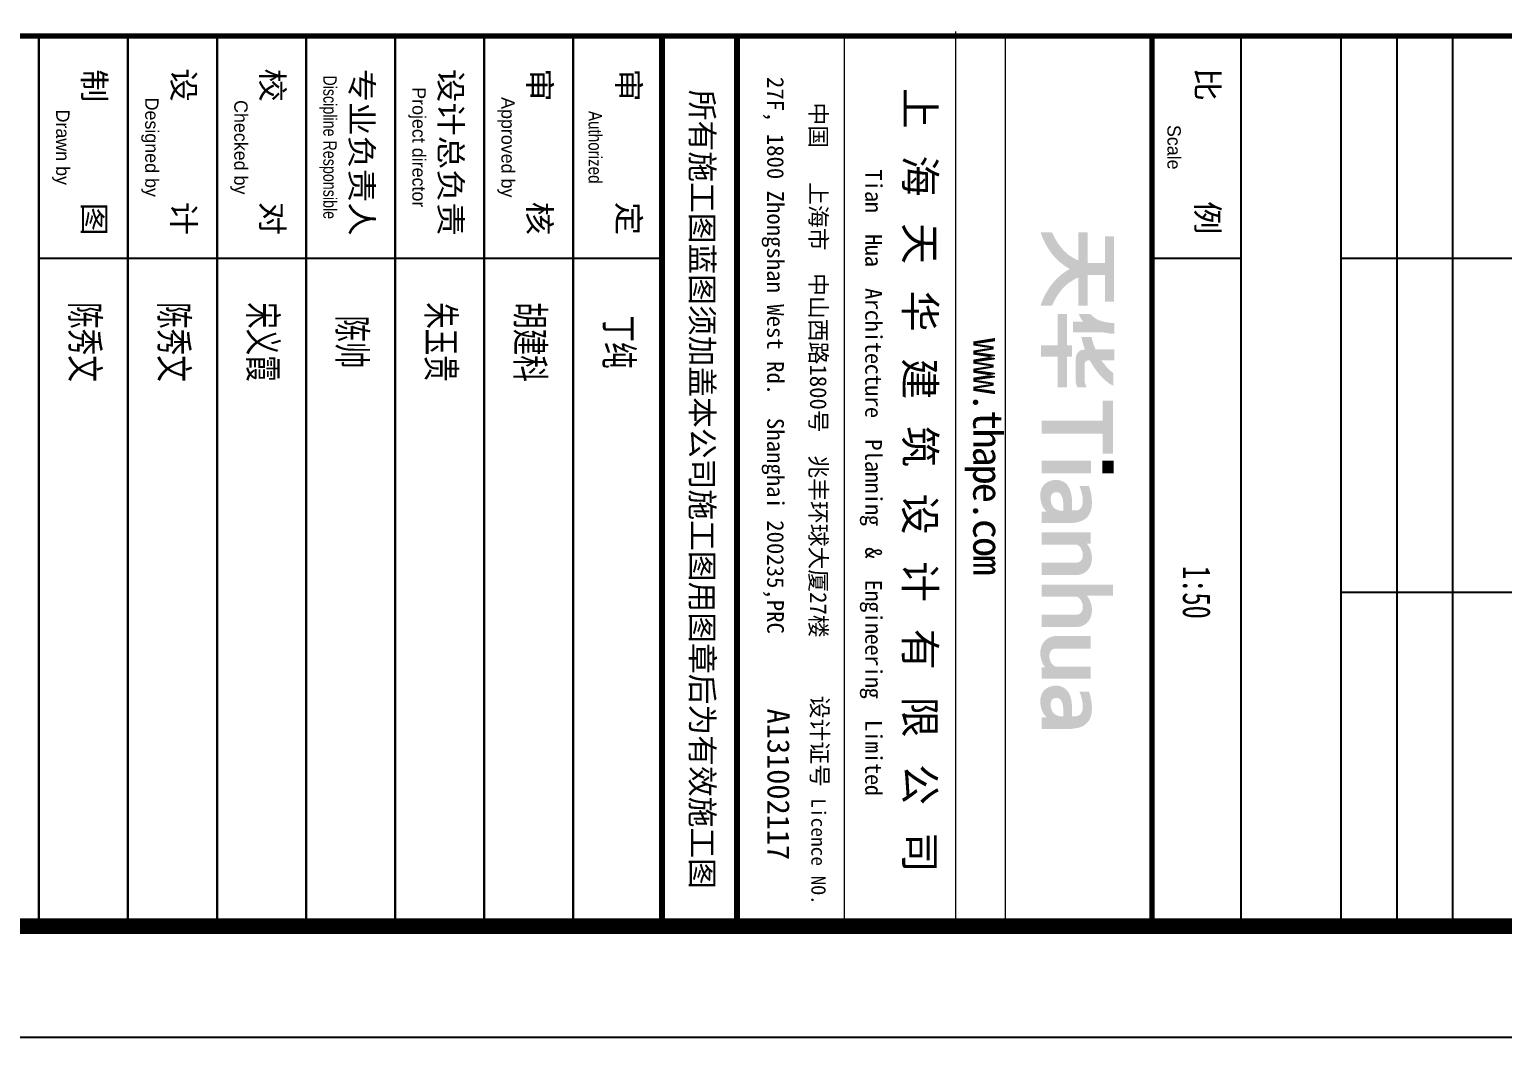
# Model space of a CAD drawing. Extents: x -678900 to 2378000, y 0 to 1840591.
# Drawn here: x -132079 to -125463, y 672044 to 676573 of the extents above; entities that cross this region are included whole.
import ezdxf
from ezdxf.enums import TextEntityAlignment as Align

# ---------------------------------------------------------------- set-up
doc = ezdxf.new("R2010")
doc.units = 0
doc.header["$LTSCALE"] = 1000
doc.header["$MEASUREMENT"] = 0
doc.header["$PDMODE"] = 1
doc.layers.get('0').update_dxf_attribs({"linetype": 'CONTINUOUS'})
doc.layers.add('C-SHET-LOGO', color=7, linetype='CONTINUOUS')
doc.layers.add('C-SHET-SHET', color=144, linetype='CONTINUOUS')
doc.layers.add('内框', color=8, linetype='CONTINUOUS', plot=False)
doc.styles.get("Standard").update_dxf_attribs({"font": '', "width": 0.7})
doc.styles.add('STYLEP4', font='GOTHIC.TTF')
doc.styles.add('TH-STYLE1', font='', dxfattribs={"width": 0.7})
doc.styles.add('TH-STYLE2', font='', dxfattribs={"width": 0.7})
doc.styles.add('TH-STYLEP5', font='')
doc.styles.add('TuKuang', font='', dxfattribs={"width": 1.1})
doc.styles.add('黑体', font='simhei.ttf')
doc.styles.get('Standard').set_extended_font_data('SimSun')
doc.styles.get('TH-STYLE1').set_extended_font_data('SimSun')
doc.styles.get('TH-STYLE2').set_extended_font_data('SimSun')
doc.styles.get('TH-STYLEP5').set_extended_font_data('SimSun')
doc.styles.get('TuKuang').set_extended_font_data('SimSun')

# ---------------------------------------------------------------- blocks, each defined once
blk = doc.blocks.new('THAPE_A2L_inner')
at = {"layer": '内框'}
blk.add_lwpolyline([(0, 0), (0, 420), (594, 420), (594, 0)], close=True, dxfattribs=at)
at = {"layer": '内框', "const_width": 1.4}
blk.add_lwpolyline([(25, 410), (25, 10), (584, 10), (584, 410)], close=True, dxfattribs=at)
at = {"layer": '内框', "const_width": 0.5}
blk.add_lwpolyline([(504, 410), (504, 10)], dxfattribs=at)
at = {"layer": '内框', "style": '黑体', "width": 0.8}
blk.add_attdef('内框名称', (22.08, 421.99), '', height=3, dxfattribs=at)
blk = doc.blocks.new('TH')
at = {"linetype": 'Continuous'}
h = blk.add_hatch(color=256, dxfattribs=at)
h.dxf.hatch_style = 1
h.paths.add_polyline_path([(4.072, 2.553), (4.124, 2.884), (4.124, 2.998), (3.951, 2.998), (3.866, 2.998), (3.685, 2.998), (3.685, 2.949), (3.685, 2.929), (3.685, 2.889), (3.653, 2.649), (3.639, 2.585), (3.605, 2.457), (3.575, 2.363), (3.553, 2.317), (3.501, 2.233), (3.453, 2.171), (3.327, 2.026), (3.327, 1.842), (3.327, 1.751), (3.327, 1.548), (3.525, 1.646), (3.635, 1.727), (3.635, 1.56), (3.635, 1.487), (3.635, 1.31), (4.072, 1.31), (4.072, 1.812), (4.072, 2.059)])
h = blk.add_hatch(color=256, dxfattribs=at)
h.dxf.hatch_style = 1
h.paths.add_polyline_path([(5.514, 2.186), (5.52, 2.19), (5.542, 2.209), (5.644, 2.281), (5.694, 2.319), (5.79, 2.397), (5.884, 2.491), (5.931, 2.537), (6.024, 2.631), (6.158, 2.8), (6.19, 2.858), (6.205, 2.888), (6.237, 2.958), (6.027, 2.958), (5.927, 2.958), (5.726, 2.958), (5.597, 2.8), (5.555, 2.758), (5.534, 2.737), (5.493, 2.695), (5.401, 2.623), (5.355, 2.586), (5.204, 2.463), (5.204, 2.69), (5.204, 2.79), (5.204, 2.998), (5.02, 2.998), (4.932, 2.998), (4.758, 2.998), (4.758, 2.692), (4.758, 2.539), (4.758, 2.233), (4.686, 2.203), (4.651, 2.188), (4.579, 2.159), (4.531, 2.143), (4.507, 2.135), (4.251, 2.065), (4.251, 1.906), (4.251, 1.826), (4.251, 1.654), (4.44, 1.7), (4.48, 1.71), (4.559, 1.732), (4.63, 1.756), (4.666, 1.768), (4.768, 1.801), (4.767, 1.744), (4.772, 1.722), (4.795, 1.652), (4.802, 1.625), (4.818, 1.597), (4.857, 1.553), (4.893, 1.511), (4.917, 1.493), (4.966, 1.469), (5.011, 1.455), (5.134, 1.419), (5.504, 1.419), (5.689, 1.419), (6.059, 1.419), (6.149, 1.436), (6.194, 1.451), (6.307, 1.502), (6.307, 1.657), (6.307, 1.727), (6.307, 1.866), (6.23, 1.843), (6.192, 1.829), (6.118, 1.796), (6.059, 1.786), (5.777, 1.786), (5.636, 1.786), (5.353, 1.786), (5.306, 1.799), (5.282, 1.811), (5.244, 1.841), (5.229, 1.871), (5.221, 1.886), (5.204, 1.916), (5.198, 1.949), (5.201, 1.969), (5.214, 2), (5.298, 2.051), (5.34, 2.077)])
h = blk.add_hatch(color=256, dxfattribs=at)
h.dxf.hatch_style = 1
h.paths.add_polyline_path([(2.821, 2.831), (2.821, 2.978), (1.756, 2.978), (1.224, 2.978), (0.159, 2.978), (0.159, 2.831), (0.159, 2.758), (0.159, 2.611), (0.592, 2.611), (0.808, 2.611), (1.242, 2.611), (1.242, 2.341), (1.242, 2.206), (1.242, 1.916), (0.743, 1.916), (0.499, 1.916), (0, 1.916), (0, 1.538), (0.687, 1.538), (1.112, 1.538), (1.147, 1.538), (1.092, 1.427), (1.074, 1.391), (1.038, 1.32), (1.014, 1.284), (1.003, 1.266), (0.978, 1.23), (0.932, 1.153), (0.903, 1.116), (0.743, 0.945), (0.685, 0.888), (0.607, 0.829), (0.569, 0.798), (0.465, 0.718), (0.406, 0.679), (0.347, 0.644), (0.318, 0.626), (0.258, 0.59), (0, 0.461), (0, 0), (0.135, 0.047), (0.19, 0.068), (0.298, 0.113), (0.385, 0.157), (0.429, 0.178), (0.516, 0.222), (0.582, 0.26), (0.615, 0.281), (0.677, 0.323), (0.817, 0.413), (0.871, 0.454), (0.993, 0.56), (1.075, 0.641), (1.115, 0.682), (1.197, 0.763), (1.264, 0.853), (1.334, 0.939), (1.424, 1.075), (1.442, 1.107), (1.493, 1.193), (1.552, 1.077), (1.577, 1.037), (1.634, 0.962), (1.687, 0.878), (1.703, 0.859), (1.872, 0.674), (1.907, 0.639), (1.977, 0.57), (2.073, 0.493), (2.12, 0.454), (2.215, 0.376), (2.304, 0.321), (2.376, 0.278), (2.412, 0.256), (2.483, 0.212), (2.555, 0.176), (2.59, 0.159), (2.662, 0.123), (2.777, 0.072), (2.836, 0.049), (2.98, 0), (2.98, 0.195), (2.98, 0.284), (2.98, 0.461), (2.795, 0.558), (2.747, 0.582), (2.652, 0.629), (2.616, 0.653), (2.598, 0.665), (2.483, 0.743), (2.413, 0.793), (2.37, 0.827), (2.284, 0.898), (2.239, 0.943), (2.216, 0.966), (2.17, 1.012), (2.085, 1.109), (2.046, 1.161), (1.977, 1.27), (1.913, 1.364), (1.886, 1.416), (1.842, 1.538), (2.98, 1.538), (2.98, 1.916), (2.481, 1.916), (2.237, 1.916), (1.738, 1.916), (1.738, 2.611), (2.177, 2.611), (2.392, 2.611), (2.821, 2.611), (2.821, 2.758)])
h = blk.add_hatch(color=256, dxfattribs=at)
h.dxf.hatch_style = 1
h.paths.add_polyline_path([(8.184, 2.521), (8.677, 2.521), (8.999, 2.521), (8.999, 2.949), (6.843, 2.949), (6.843, 2.521), (7.658, 2.521), (7.658, 1.53), (7.658, 1.04), (7.658, 0.038), (8.184, 0.038), (8.184, 1.034), (8.184, 1.526)])
h = blk.add_hatch(color=256, dxfattribs=at)
h.dxf.hatch_style = 1
h.paths.add_polyline_path([(9.803, 2.968), (9.287, 2.968), (9.287, 2.502), (9.803, 2.502)])
h = blk.add_hatch(color=256, dxfattribs=at)
h.dxf.hatch_style = 1
h.paths.add_polyline_path([(15.182, 1.713), (15.187, 1.714), (15.276, 1.714), (15.298, 1.712), (15.343, 1.703), (15.383, 1.693), (15.401, 1.684), (15.423, 1.673), (15.431, 1.666), (15.435, 1.662), (15.453, 1.653), (15.461, 1.646), (15.466, 1.641), (15.471, 1.636), (15.476, 1.631), (15.481, 1.626), (15.486, 1.621), (15.491, 1.616), (15.498, 1.608), (15.507, 1.59), (15.511, 1.586), (15.518, 1.578), (15.528, 1.558), (15.538, 1.528), (15.548, 1.489), (15.548, 0.038), (16.048, 0.038), (16.048, 1.529), (16.048, 1.529), (16.038, 1.588), (16.038, 1.59), (16.028, 1.627), (16.028, 1.63), (16.019, 1.657), (16.009, 1.687), (16.007, 1.69), (15.999, 1.706), (15.989, 1.726), (15.979, 1.746), (15.969, 1.766), (15.959, 1.786), (15.949, 1.806), (15.946, 1.811), (15.941, 1.816), (15.936, 1.821), (15.928, 1.828), (15.919, 1.846), (15.916, 1.851), (15.911, 1.856), (15.906, 1.861), (15.901, 1.866), (15.896, 1.871), (15.891, 1.876), (15.886, 1.881), (15.881, 1.886), (15.876, 1.891), (15.871, 1.896), (15.866, 1.901), (15.861, 1.906), (15.856, 1.911), (15.851, 1.916), (15.846, 1.921), (15.836, 1.931), (15.818, 1.944), (15.806, 1.951), (15.796, 1.961), (15.775, 1.972), (15.753, 1.983), (15.746, 1.991), (15.741, 1.994), (15.725, 2.002), (15.705, 2.012), (15.685, 2.022), (15.682, 2.024), (15.655, 2.033), (15.625, 2.043), (15.595, 2.053), (15.592, 2.054), (15.554, 2.063), (15.552, 2.064), (15.504, 2.073), (15.503, 2.073), (15.403, 2.085), (15.307, 2.085), (15.295, 2.084), (15.214, 2.073), (15.212, 2.073), (15.154, 2.064), (15.152, 2.063), (15.114, 2.054), (15.112, 2.053), (15.085, 2.044), (15.055, 2.034), (15.025, 2.024), (15.021, 2.022), (15.003, 2.013), (14.975, 2.004), (14.971, 2.002), (14.955, 1.994), (14.935, 1.984), (14.915, 1.974), (14.911, 1.971), (14.903, 1.963), (14.881, 1.952), (14.869, 1.946), (14.859, 1.939), (14.851, 1.931), (14.845, 1.925), (14.828, 1.913), (14.817, 1.907), (14.803, 1.899), (14.783, 1.888), (14.783, 2.948), (14.323, 2.948), (14.323, 0.038), (14.818, 0.038), (14.818, 1.45), (14.828, 1.488), (14.837, 1.506), (14.847, 1.526), (14.858, 1.548), (14.866, 1.556), (14.871, 1.561), (14.876, 1.566), (14.881, 1.571), (14.886, 1.576), (14.891, 1.581), (14.896, 1.586), (14.901, 1.591), (14.906, 1.596), (14.911, 1.601), (14.916, 1.606), (14.921, 1.611), (14.925, 1.614), (14.939, 1.626), (14.944, 1.63), (14.954, 1.636), (14.971, 1.642), (14.975, 1.644), (14.991, 1.652), (15.011, 1.662), (15.033, 1.673), (15.062, 1.683), (15.092, 1.693), (15.123, 1.703)])
h = blk.add_hatch(color=256, dxfattribs=at)
h.dxf.hatch_style = 1
h.paths.add_polyline_path([(9.803, 2.045), (9.287, 2.045), (9.287, 1.246), (9.287, 0.038), (9.803, 0.038)])
h = blk.add_hatch(color=256, dxfattribs=at)
h.dxf.hatch_style = 1
h.paths.add_polyline_path([(11.506, 1.951), (11.496, 1.961), (11.491, 1.964), (11.475, 1.972), (11.471, 1.974), (11.455, 1.982), (11.451, 1.984), (11.435, 1.992), (11.431, 1.994), (11.415, 2.002), (11.411, 2.004), (11.395, 2.012), (11.391, 2.014), (11.375, 2.022), (11.372, 2.024), (11.345, 2.033), (11.342, 2.034), (11.315, 2.043), (11.312, 2.044), (11.274, 2.053), (11.272, 2.054), (11.234, 2.063), (11.232, 2.064), (11.174, 2.073), (11.173, 2.073), (11.064, 2.083), (11.051, 2.085), (10.929, 2.085), (10.923, 2.083), (10.783, 2.073), (10.782, 2.073), (10.704, 2.063), (10.702, 2.063), (10.644, 2.054), (10.642, 2.053), (10.594, 2.044), (10.592, 2.043), (10.553, 2.033), (10.504, 2.024), (10.502, 2.023), (10.473, 2.013), (10.434, 2.004), (10.432, 2.003), (10.405, 1.994), (10.402, 1.993), (10.375, 1.984), (10.372, 1.983), (10.345, 1.974), (10.342, 1.973), (10.313, 1.968), (10.313, 1.578), (10.322, 1.581), (10.328, 1.584), (10.352, 1.593), (10.355, 1.594), (10.373, 1.603), (10.402, 1.613), (10.405, 1.614), (10.432, 1.623), (10.435, 1.624), (10.462, 1.633), (10.465, 1.634), (10.493, 1.643), (10.532, 1.653), (10.535, 1.654), (10.563, 1.663), (10.602, 1.673), (10.604, 1.674), (10.643, 1.683), (10.693, 1.693), (10.753, 1.703), (10.843, 1.713), (10.848, 1.714), (10.988, 1.714), (10.994, 1.713), (11.053, 1.703), (11.093, 1.693), (11.122, 1.684), (11.125, 1.683), (11.153, 1.673), (11.173, 1.663), (11.181, 1.656), (11.185, 1.652), (11.203, 1.643), (11.211, 1.636), (11.216, 1.631), (11.221, 1.626), (11.226, 1.621), (11.231, 1.616), (11.236, 1.611), (11.241, 1.606), (11.246, 1.601), (11.251, 1.596), (11.258, 1.588), (11.267, 1.57), (11.271, 1.566), (11.278, 1.558), (11.288, 1.538), (11.298, 1.51), (11.299, 1.507), (11.308, 1.48), (11.309, 1.458), (11.311, 1.396), (11.313, 1.278), (11.191, 1.277), (11.052, 1.275), (10.863, 1.273), (10.863, 1.273), (10.764, 1.263), (10.762, 1.263), (10.694, 1.253), (10.692, 1.253), (10.644, 1.244), (10.642, 1.243), (10.604, 1.234), (10.602, 1.233), (10.564, 1.224), (10.562, 1.223), (10.535, 1.214), (10.532, 1.213), (10.505, 1.204), (10.502, 1.203), (10.475, 1.194), (10.471, 1.192), (10.453, 1.183), (10.425, 1.174), (10.421, 1.172), (10.405, 1.164), (10.401, 1.162), (10.385, 1.154), (10.381, 1.152), (10.365, 1.144), (10.361, 1.141), (10.353, 1.133), (10.335, 1.124), (10.331, 1.122), (10.315, 1.114), (10.311, 1.111), (10.306, 1.106), (10.301, 1.101), (10.293, 1.093), (10.275, 1.084), (10.271, 1.081), (10.266, 1.076), (10.261, 1.071), (10.256, 1.066), (10.251, 1.061), (10.246, 1.056), (10.241, 1.051), (10.236, 1.046), (10.231, 1.041), (10.226, 1.036), (10.221, 1.031), (10.216, 1.026), (10.211, 1.021), (10.201, 1.011), (10.197, 1.006), (10.188, 0.988), (10.181, 0.981), (10.171, 0.971), (10.167, 0.966), (10.159, 0.95), (10.157, 0.946), (10.148, 0.928), (10.141, 0.921), (10.138, 0.917), (10.128, 0.888), (10.119, 0.87), (10.117, 0.866), (10.109, 0.85), (10.108, 0.847), (10.098, 0.81), (10.098, 0.807), (10.088, 0.77), (10.073, 0.698), (10.073, 0.548), (10.088, 0.479), (10.088, 0.477), (10.098, 0.429), (10.098, 0.427), (10.108, 0.39), (10.109, 0.387), (10.118, 0.36), (10.119, 0.356), (10.127, 0.34), (10.129, 0.336), (10.137, 0.32), (10.139, 0.316), (10.147, 0.3), (10.149, 0.296), (10.157, 0.28), (10.159, 0.276), (10.167, 0.26), (10.169, 0.256), (10.177, 0.24), (10.181, 0.236), (10.186, 0.231), (10.191, 0.226), (10.198, 0.218), (10.207, 0.2), (10.211, 0.196), (10.216, 0.191), (10.221, 0.186), (10.226, 0.181), (10.231, 0.176), (10.236, 0.171), (10.241, 0.166), (10.246, 0.161), (10.251, 0.156), (10.256, 0.151), (10.261, 0.146), (10.266, 0.141), (10.271, 0.136), (10.276, 0.131), (10.281, 0.126), (10.291, 0.116), (10.295, 0.112), (10.313, 0.103), (10.321, 0.096), (10.325, 0.092), (10.343, 0.083), (10.351, 0.076), (10.355, 0.072), (10.371, 0.064), (10.375, 0.062), (10.391, 0.054), (10.395, 0.052), (10.411, 0.044), (10.415, 0.043), (10.443, 0.033), (10.461, 0.024), (10.464, 0.023), (10.502, 0.014), (10.504, 0.013), (10.541, 0.004), (10.612, -0.012), (10.803, -0.012), (10.886, 0.004), (10.932, 0.013), (10.982, 0.023), (10.985, 0.024), (11.013, 0.033), (11.052, 0.043), (11.055, 0.044), (11.073, 0.053), (11.102, 0.063), (11.105, 0.064), (11.121, 0.072), (11.125, 0.074), (11.141, 0.082), (11.145, 0.084), (11.161, 0.092), (11.165, 0.094), (11.181, 0.102), (11.185, 0.104), (11.201, 0.112), (11.206, 0.116), (11.213, 0.123), (11.231, 0.132), (11.236, 0.136), (11.241, 0.141), (11.246, 0.146), (11.251, 0.151), (11.256, 0.156), (11.263, 0.163), (11.281, 0.172), (11.286, 0.176), (11.291, 0.181), (11.296, 0.186), (11.301, 0.191), (11.306, 0.196), (11.363, 0.238), (11.363, 0.038), (11.823, 0.038), (11.823, 1.288), (11.819, 1.307), (11.808, 1.388), (11.808, 1.389), (11.798, 1.458), (11.798, 1.46), (11.788, 1.498), (11.778, 1.547), (11.778, 1.55), (11.769, 1.577), (11.768, 1.58), (11.759, 1.607), (11.758, 1.61), (11.749, 1.637), (11.747, 1.64), (11.739, 1.656), (11.737, 1.66), (11.728, 1.678), (11.719, 1.707), (11.716, 1.711), (11.708, 1.718), (11.699, 1.736), (11.697, 1.74), (11.689, 1.756), (11.687, 1.76), (11.679, 1.776), (11.676, 1.781), (11.668, 1.788), (11.659, 1.806), (11.656, 1.811), (11.651, 1.816), (11.646, 1.821), (11.641, 1.826), (11.636, 1.831), (11.628, 1.838), (11.619, 1.856), (11.616, 1.861), (11.611, 1.866), (11.606, 1.871), (11.601, 1.876), (11.596, 1.881), (11.591, 1.886), (11.586, 1.891), (11.576, 1.901), (11.571, 1.904), (11.553, 1.913), (11.546, 1.921), (11.536, 1.931), (11.531, 1.934), (11.513, 1.943)])
h.paths.add_polyline_path([(11.039, 0.925), (11.313, 0.928), (11.313, 0.756), (11.305, 0.736), (11.299, 0.721), (11.289, 0.69), (11.278, 0.658), (11.269, 0.64), (11.259, 0.62), (11.249, 0.6), (11.246, 0.596), (11.244, 0.59), (11.238, 0.584), (11.235, 0.578), (11.229, 0.571), (11.219, 0.56), (11.216, 0.556), (11.211, 0.551), (11.206, 0.546), (11.201, 0.541), (11.196, 0.536), (11.191, 0.531), (11.186, 0.526), (11.181, 0.521), (11.173, 0.513), (11.155, 0.504), (11.151, 0.501), (11.143, 0.493), (11.125, 0.484), (11.121, 0.481), (11.113, 0.473), (11.093, 0.463), (11.065, 0.454), (11.061, 0.452), (11.043, 0.443), (11.013, 0.433), (10.973, 0.423), (10.924, 0.414), (10.909, 0.412), (10.844, 0.41), (10.815, 0.408), (10.762, 0.414), (10.723, 0.423), (10.693, 0.433), (10.673, 0.443), (10.666, 0.451), (10.661, 0.454), (10.643, 0.463), (10.636, 0.471), (10.631, 0.476), (10.626, 0.481), (10.618, 0.488), (10.609, 0.506), (10.606, 0.511), (10.598, 0.518), (10.588, 0.55), (10.578, 0.574), (10.576, 0.578), (10.575, 0.622), (10.574, 0.665), (10.574, 0.685), (10.574, 0.707), (10.579, 0.718), (10.588, 0.737), (10.589, 0.74), (10.597, 0.756), (10.608, 0.778), (10.616, 0.786), (10.621, 0.791), (10.626, 0.796), (10.631, 0.801), (10.636, 0.806), (10.641, 0.811), (10.646, 0.816), (10.653, 0.823), (10.671, 0.832), (10.691, 0.842), (10.711, 0.852), (10.731, 0.862), (10.753, 0.873), (10.792, 0.883), (10.795, 0.884), (10.823, 0.893), (10.873, 0.903), (10.933, 0.913), (11.023, 0.923)], flags=16)
h = blk.add_hatch(color=256, dxfattribs=at)
h.dxf.hatch_style = 1
h.paths.add_polyline_path([(12.709, 1.48), (12.717, 1.496), (12.719, 1.5), (12.727, 1.516), (12.729, 1.52), (12.737, 1.536), (12.741, 1.541), (12.746, 1.546), (12.749, 1.55), (12.757, 1.566), (12.761, 1.571), (12.766, 1.576), (12.771, 1.581), (12.776, 1.586), (12.783, 1.593), (12.803, 1.609), (12.814, 1.619), (12.827, 1.631), (12.845, 1.639), (12.853, 1.643), (12.871, 1.652), (12.875, 1.654), (12.891, 1.662), (12.895, 1.664), (12.913, 1.673), (12.942, 1.683), (12.945, 1.684), (12.973, 1.693), (13.013, 1.703), (13.072, 1.713), (13.111, 1.714), (13.153, 1.713), (13.184, 1.713), (13.233, 1.703), (13.263, 1.693), (13.281, 1.684), (13.285, 1.682), (13.301, 1.674), (13.305, 1.672), (13.321, 1.664), (13.326, 1.661), (13.331, 1.656), (13.336, 1.651), (13.341, 1.646), (13.346, 1.641), (13.351, 1.636), (13.356, 1.631), (13.361, 1.626), (13.366, 1.621), (13.371, 1.616), (13.376, 1.611), (13.381, 1.606), (13.388, 1.598), (13.397, 1.58), (13.399, 1.576), (13.407, 1.56), (13.409, 1.556), (13.418, 1.538), (13.428, 1.508), (13.438, 1.439), (13.438, 0.038), (13.938, 0.038), (13.938, 1.449), (13.928, 1.548), (13.928, 1.549), (13.918, 1.597), (13.918, 1.6), (13.908, 1.637), (13.908, 1.64), (13.899, 1.667), (13.898, 1.67), (13.889, 1.697), (13.887, 1.7), (13.879, 1.716), (13.877, 1.72), (13.869, 1.736), (13.867, 1.74), (13.859, 1.756), (13.857, 1.76), (13.849, 1.776), (13.847, 1.78), (13.839, 1.796), (13.836, 1.801), (13.831, 1.806), (13.826, 1.811), (13.818, 1.818), (13.809, 1.836), (13.806, 1.841), (13.801, 1.846), (13.796, 1.851), (13.791, 1.856), (13.786, 1.861), (13.778, 1.868), (13.769, 1.886), (13.766, 1.891), (13.761, 1.896), (13.756, 1.901), (13.751, 1.904), (13.735, 1.912), (13.731, 1.916), (13.726, 1.921), (13.721, 1.926), (13.716, 1.931), (13.711, 1.936), (13.706, 1.941), (13.701, 1.944), (13.685, 1.952), (13.681, 1.956), (13.676, 1.961), (13.671, 1.964), (13.655, 1.972), (13.651, 1.976), (13.646, 1.981), (13.641, 1.984), (13.625, 1.992), (13.621, 1.994), (13.605, 2.002), (13.601, 2.004), (13.585, 2.012), (13.581, 2.014), (13.565, 2.022), (13.562, 2.024), (13.533, 2.033), (13.515, 2.042), (13.512, 2.044), (13.473, 2.053), (13.445, 2.063), (13.442, 2.064), (13.384, 2.073), (13.383, 2.073), (13.294, 2.084), (13.287, 2.085), (13.192, 2.083), (13.094, 2.073), (13.092, 2.073), (13.044, 2.064), (13.042, 2.063), (13.004, 2.054), (13.002, 2.053), (12.964, 2.044), (12.962, 2.043), (12.935, 2.034), (12.932, 2.033), (12.905, 2.024), (12.901, 2.022), (12.885, 2.014), (12.881, 2.012), (12.865, 2.004), (12.861, 2.002), (12.845, 1.994), (12.841, 1.992), (12.825, 1.984), (12.821, 1.982), (12.805, 1.974), (12.801, 1.972), (12.79, 1.965), (12.774, 1.955), (12.757, 1.945), (12.738, 1.93), (12.727, 1.92), (12.716, 1.913), (12.701, 1.902), (12.685, 1.894), (12.663, 1.888), (12.663, 2.038), (12.203, 2.038), (12.203, 0.038), (12.709, 0.038)])
h = blk.add_hatch(color=256, dxfattribs=at)
h.dxf.hatch_style = 1
h.paths.add_polyline_path([(16.928, 2.038), (16.423, 2.038), (16.423, 0.559), (16.423, 0.558), (16.425, 0.552), (16.438, 0.489), (16.438, 0.487), (16.448, 0.45), (16.449, 0.447), (16.458, 0.42), (16.459, 0.417), (16.468, 0.39), (16.469, 0.386), (16.478, 0.368), (16.488, 0.34), (16.489, 0.336), (16.497, 0.32), (16.501, 0.316), (16.508, 0.308), (16.517, 0.29), (16.519, 0.286), (16.527, 0.27), (16.531, 0.266), (16.538, 0.258), (16.547, 0.24), (16.551, 0.236), (16.556, 0.231), (16.561, 0.226), (16.566, 0.221), (16.571, 0.216), (16.576, 0.211), (16.581, 0.206), (16.586, 0.201), (16.591, 0.196), (16.596, 0.191), (16.601, 0.186), (16.606, 0.181), (16.611, 0.176), (16.616, 0.171), (16.621, 0.166), (16.626, 0.161), (16.631, 0.156), (16.636, 0.151), (16.641, 0.146), (16.651, 0.136), (16.655, 0.132), (16.673, 0.123), (16.681, 0.116), (16.685, 0.112), (16.703, 0.103), (16.711, 0.096), (16.715, 0.092), (16.731, 0.084), (16.735, 0.082), (16.751, 0.074), (16.755, 0.072), (16.771, 0.064), (16.775, 0.062), (16.791, 0.054), (16.795, 0.052), (16.811, 0.044), (16.815, 0.043), (16.842, 0.034), (16.845, 0.033), (16.872, 0.024), (16.874, 0.023), (16.912, 0.014), (16.914, 0.013), (16.949, 0.004), (17.017, -0.011), (17.027, -0.014), (17.05, -0.017), (17.113, -0.016), (17.175, -0.009), (17.215, -0.007), (17.282, 0.003), (17.284, 0.004), (17.332, 0.013), (17.334, 0.014), (17.372, 0.023), (17.375, 0.024), (17.402, 0.033), (17.405, 0.034), (17.432, 0.043), (17.435, 0.044), (17.462, 0.053), (17.465, 0.054), (17.483, 0.063), (17.512, 0.073), (17.515, 0.074), (17.531, 0.082), (17.535, 0.084), (17.551, 0.092), (17.556, 0.096), (17.581, 0.112), (17.585, 0.114), (17.601, 0.122), (17.631, 0.142), (17.636, 0.145), (17.646, 0.15), (17.652, 0.153), (17.665, 0.165), (17.686, 0.179), (17.686, 0.038), (18.153, 0.038), (18.153, 2.038), (17.658, 2.038), (17.658, 0.618), (17.648, 0.578), (17.639, 0.56), (17.637, 0.556), (17.628, 0.538), (17.621, 0.531), (17.616, 0.526), (17.611, 0.521), (17.606, 0.516), (17.601, 0.511), (17.596, 0.506), (17.591, 0.501), (17.586, 0.496), (17.581, 0.491), (17.576, 0.486), (17.571, 0.481), (17.566, 0.476), (17.561, 0.471), (17.556, 0.466), (17.551, 0.461), (17.543, 0.453), (17.525, 0.444), (17.521, 0.441), (17.513, 0.433), (17.495, 0.424), (17.491, 0.422), (17.475, 0.414), (17.471, 0.412), (17.453, 0.403), (17.425, 0.394), (17.422, 0.393), (17.395, 0.384), (17.392, 0.383), (17.363, 0.374), (17.309, 0.361), (17.177, 0.358), (17.159, 0.361), (17.124, 0.373), (17.122, 0.374), (17.093, 0.383), (17.075, 0.392), (17.071, 0.394), (17.055, 0.402), (17.051, 0.404), (17.033, 0.413), (17.026, 0.421), (17.021, 0.426), (17.016, 0.431), (17.011, 0.436), (17.006, 0.441), (17.001, 0.446), (16.996, 0.451), (16.991, 0.456), (16.986, 0.461), (16.978, 0.468), (16.969, 0.486), (16.966, 0.491), (16.958, 0.498), (16.948, 0.518), (16.938, 0.548), (16.928, 0.588)])
h = blk.add_hatch(color=256, dxfattribs=at)
h.dxf.hatch_style = 1
h.paths.add_polyline_path([(20.193, 1.248), (20.191, 1.263), (20.178, 1.37), (20.168, 1.438), (20.168, 1.439), (20.158, 1.487), (20.148, 1.537), (20.148, 1.54), (20.139, 1.567), (20.138, 1.57), (20.129, 1.597), (20.128, 1.6), (20.119, 1.627), (20.118, 1.63), (20.109, 1.657), (20.107, 1.66), (20.099, 1.676), (20.097, 1.68), (20.089, 1.696), (20.087, 1.7), (20.079, 1.716), (20.077, 1.72), (20.069, 1.736), (20.067, 1.74), (20.059, 1.756), (20.056, 1.761), (20.048, 1.768), (20.039, 1.786), (20.036, 1.791), (20.028, 1.798), (20.019, 1.816), (20.016, 1.821), (20.011, 1.826), (20.006, 1.831), (20.001, 1.836), (19.996, 1.841), (19.991, 1.846), (19.986, 1.851), (19.981, 1.856), (19.976, 1.861), (19.971, 1.866), (19.966, 1.871), (19.961, 1.876), (19.956, 1.881), (19.951, 1.886), (19.946, 1.891), (19.941, 1.896), (19.936, 1.901), (19.931, 1.906), (19.926, 1.911), (19.921, 1.916), (19.916, 1.921), (19.911, 1.926), (19.906, 1.931), (19.901, 1.934), (19.885, 1.942), (19.881, 1.946), (19.876, 1.951), (19.871, 1.954), (19.855, 1.962), (19.851, 1.966), (19.846, 1.971), (19.841, 1.974), (19.825, 1.982), (19.821, 1.984), (19.805, 1.992), (19.801, 1.994), (19.785, 2.002), (19.781, 2.004), (19.765, 2.012), (19.762, 2.014), (19.733, 2.023), (19.715, 2.032), (19.712, 2.034), (19.685, 2.043), (19.682, 2.044), (19.644, 2.053), (19.642, 2.054), (19.604, 2.063), (19.602, 2.064), (19.544, 2.073), (19.543, 2.073), (19.426, 2.085), (19.411, 2.085), (19.306, 2.085), (19.293, 2.083), (19.153, 2.073), (19.152, 2.073), (19.074, 2.063), (19.072, 2.063), (19.014, 2.054), (19.012, 2.053), (18.964, 2.044), (18.914, 2.034), (18.912, 2.033), (18.874, 2.024), (18.872, 2.023), (18.843, 2.013), (18.804, 2.004), (18.802, 2.003), (18.775, 1.994), (18.772, 1.993), (18.745, 1.984), (18.742, 1.983), (18.715, 1.974), (18.712, 1.973), (18.683, 1.968), (18.683, 1.588), (18.683, 1.578), (18.722, 1.593), (18.725, 1.594), (18.743, 1.603), (18.772, 1.613), (18.775, 1.614), (18.802, 1.623), (18.805, 1.624), (18.832, 1.633), (18.835, 1.634), (18.863, 1.643), (18.902, 1.653), (18.905, 1.654), (18.933, 1.663), (18.972, 1.673), (18.974, 1.674), (19.013, 1.683), (19.063, 1.693), (19.123, 1.703), (19.213, 1.713), (19.226, 1.716), (19.341, 1.715), (19.354, 1.713), (19.423, 1.703), (19.463, 1.693), (19.493, 1.683), (19.511, 1.674), (19.515, 1.672), (19.531, 1.664), (19.535, 1.662), (19.551, 1.654), (19.556, 1.651), (19.561, 1.646), (19.565, 1.642), (19.581, 1.634), (19.586, 1.631), (19.591, 1.626), (19.596, 1.621), (19.601, 1.616), (19.606, 1.611), (19.611, 1.606), (19.618, 1.598), (19.627, 1.58), (19.631, 1.576), (19.638, 1.568), (19.647, 1.55), (19.649, 1.546), (19.658, 1.528), (19.668, 1.498), (19.678, 1.46), (19.68, 1.451), (19.681, 1.408), (19.682, 1.365), (19.682, 1.321), (19.683, 1.278), (19.509, 1.276), (19.371, 1.275), (19.233, 1.273), (19.233, 1.273), (19.134, 1.263), (19.132, 1.263), (19.064, 1.253), (19.062, 1.253), (19.014, 1.244), (19.012, 1.243), (18.974, 1.234), (18.972, 1.233), (18.934, 1.224), (18.932, 1.223), (18.894, 1.214), (18.892, 1.213), (18.865, 1.204), (18.861, 1.202), (18.843, 1.193), (18.815, 1.184), (18.811, 1.182), (18.795, 1.174), (18.791, 1.172), (18.775, 1.164), (18.771, 1.162), (18.755, 1.154), (18.751, 1.152), (18.735, 1.144), (18.731, 1.142), (18.715, 1.134), (18.711, 1.131), (18.703, 1.123), (18.685, 1.114), (18.681, 1.111), (18.673, 1.103), (18.655, 1.094), (18.651, 1.091), (18.646, 1.086), (18.641, 1.081), (18.636, 1.076), (18.631, 1.071), (18.626, 1.066), (18.621, 1.061), (18.616, 1.056), (18.611, 1.051), (18.606, 1.046), (18.601, 1.041), (18.596, 1.036), (18.591, 1.031), (18.586, 1.026), (18.581, 1.021), (18.576, 1.016), (18.571, 1.011), (18.566, 1.006), (18.561, 1.001), (18.556, 0.996), (18.551, 0.991), (18.547, 0.986), (18.539, 0.97), (18.536, 0.966), (18.531, 0.961), (18.527, 0.956), (18.519, 0.94), (18.517, 0.936), (18.509, 0.92), (18.507, 0.916), (18.499, 0.9), (18.497, 0.896), (18.489, 0.88), (18.488, 0.877), (18.479, 0.85), (18.478, 0.847), (18.469, 0.82), (18.468, 0.817), (18.459, 0.79), (18.458, 0.788), (18.445, 0.735), (18.443, 0.728), (18.44, 0.703), (18.439, 0.686), (18.435, 0.616), (18.438, 0.555), (18.445, 0.506), (18.448, 0.497), (18.458, 0.459), (18.458, 0.457), (18.468, 0.42), (18.468, 0.417), (18.478, 0.38), (18.479, 0.376), (18.488, 0.358), (18.498, 0.33), (18.499, 0.326), (18.507, 0.31), (18.509, 0.306), (18.517, 0.29), (18.519, 0.286), (18.527, 0.27), (18.531, 0.266), (18.538, 0.258), (18.547, 0.24), (18.551, 0.236), (18.558, 0.228), (18.567, 0.21), (18.571, 0.206), (18.576, 0.201), (18.581, 0.196), (18.586, 0.191), (18.591, 0.186), (18.598, 0.178), (18.607, 0.16), (18.611, 0.156), (18.616, 0.151), (18.621, 0.146), (18.625, 0.142), (18.641, 0.134), (18.646, 0.131), (18.651, 0.126), (18.656, 0.121), (18.661, 0.116), (18.666, 0.111), (18.671, 0.106), (18.675, 0.102), (18.691, 0.094), (18.696, 0.091), (18.701, 0.086), (18.705, 0.082), (18.721, 0.074), (18.725, 0.072), (18.741, 0.064), (18.745, 0.062), (18.761, 0.054), (18.765, 0.052), (18.781, 0.044), (18.785, 0.042), (18.801, 0.034), (18.805, 0.033), (18.832, 0.024), (18.834, 0.023), (18.872, 0.014), (18.874, 0.013), (18.912, 0.004), (18.914, 0.003), (18.973, -0.008), (18.983, -0.012), (19.159, -0.012), (19.164, -0.011), (19.173, -0.01), (19.253, 0.003), (19.254, 0.004), (19.302, 0.013), (19.352, 0.023), (19.355, 0.024), (19.382, 0.033), (19.385, 0.034), (19.412, 0.043), (19.415, 0.044), (19.442, 0.053), (19.445, 0.054), (19.472, 0.063), (19.475, 0.064), (19.491, 0.072), (19.495, 0.074), (19.511, 0.082), (19.515, 0.084), (19.531, 0.092), (19.535, 0.094), (19.551, 0.102), (19.556, 0.106), (19.563, 0.113), (19.581, 0.122), (19.586, 0.126), (19.593, 0.133), (19.611, 0.142), (19.616, 0.146), (19.621, 0.151), (19.626, 0.156), (19.631, 0.161), (19.636, 0.166), (19.641, 0.171), (19.646, 0.176), (19.651, 0.181), (19.656, 0.186), (19.661, 0.191), (19.666, 0.196), (19.671, 0.201), (19.676, 0.206), (19.681, 0.211), (19.686, 0.216), (19.691, 0.221), (19.696, 0.226), (19.699, 0.23), (19.722, 0.248), (19.722, 0.038), (20.193, 0.038)])
h.paths.add_polyline_path([(18.933, 0.678), (18.936, 0.692), (18.948, 0.717), (18.949, 0.72), (18.958, 0.748), (18.967, 0.766), (18.971, 0.771), (18.976, 0.776), (18.981, 0.781), (18.986, 0.786), (18.991, 0.791), (18.996, 0.796), (19.001, 0.801), (19.006, 0.806), (19.011, 0.811), (19.016, 0.816), (19.021, 0.821), (19.025, 0.824), (19.041, 0.832), (19.046, 0.836), (19.051, 0.841), (19.055, 0.844), (19.073, 0.853), (19.102, 0.863), (19.105, 0.864), (19.123, 0.873), (19.153, 0.883), (19.193, 0.893), (19.243, 0.903), (19.303, 0.913), (19.393, 0.923), (19.403, 0.925), (19.506, 0.926), (19.595, 0.927), (19.634, 0.928), (19.683, 0.928), (19.683, 0.785), (19.679, 0.768), (19.668, 0.729), (19.668, 0.727), (19.659, 0.7), (19.648, 0.668), (19.639, 0.65), (19.637, 0.646), (19.629, 0.63), (19.627, 0.626), (19.619, 0.61), (19.617, 0.606), (19.609, 0.59), (19.606, 0.586), (19.601, 0.581), (19.596, 0.576), (19.591, 0.571), (19.587, 0.566), (19.579, 0.55), (19.576, 0.546), (19.571, 0.541), (19.566, 0.536), (19.561, 0.531), (19.556, 0.526), (19.551, 0.521), (19.546, 0.516), (19.541, 0.512), (19.525, 0.504), (19.521, 0.501), (19.516, 0.496), (19.511, 0.492), (19.495, 0.484), (19.491, 0.482), (19.475, 0.474), (19.471, 0.472), (19.455, 0.464), (19.451, 0.462), (19.433, 0.453), (19.405, 0.444), (19.375, 0.434), (19.343, 0.423), (19.294, 0.414), (19.247, 0.411), (19.172, 0.411), (19.132, 0.414), (19.093, 0.423), (19.063, 0.433), (19.045, 0.442), (19.041, 0.444), (19.025, 0.452), (19.021, 0.456), (19.016, 0.461), (19.011, 0.466), (19.006, 0.471), (19.001, 0.476), (18.996, 0.481), (18.991, 0.486), (18.986, 0.491), (18.981, 0.496), (18.977, 0.5), (18.969, 0.516), (18.967, 0.52), (18.958, 0.538), (18.949, 0.567), (18.948, 0.57), (18.938, 0.595), (18.933, 0.607)], flags=16)
h = blk.add_hatch(color=256, dxfattribs=at)
h.dxf.hatch_style = 1
h.paths.add_polyline_path([(6.307, 0.92), (6.307, 1.071), (5.806, 1.071), (5.556, 1.071), (5.055, 1.071), (5.055, 1.28), (4.589, 1.28), (4.589, 1.071), (3.327, 1.071), (3.327, 0.694), (4.088, 0.694), (4.589, 0.694), (4.589, 0.009), (5.055, 0.009), (5.055, 0.694), (5.556, 0.694), (5.806, 0.694), (6.307, 0.694), (6.307, 0.845)])
blk = doc.blocks.new('LOGO2014')
blk.add_line((79.93, 44), (79.93, 30.83))
at = {"const_width": 0.5}
blk.add_lwpolyline([(80, 0), (0, 0), (0, 44), (80, 44)], close=True, dxfattribs=at)
at = {"lineweight": 9}
for points in [[(79.93, 0), (0, 0), (0, 44), (79.93, 44), (79.93, 0)], [(0, 30.83), (79.93, 30.83)], [(-0.39, 26.36), (79.55, 26.36)], [(-0.15, 16.36), (79.79, 16.36)], [(0, 6.52), (79.93, 6.52)]]:
    blk.add_lwpolyline(points, dxfattribs=at)
at = {"const_width": 0.5}
blk.add_lwpolyline([(0, 6.77), (80, 6.77)], dxfattribs=at)
at = {"linetype": 'Continuous', "xscale": 2.207590749970477, "yscale": 2.207590749970477, "zscale": 2.207590749970477}
blk.add_blockref('TH', (17.63, 34), dxfattribs=at)
at = {"attachment_point": 7}
for s, insert, char_height, style in [('{\\W1;\\T0.9;www.thape.com}', (27.11, 27.19), 2.6547, 'TH-STYLE2'), ('{\\fSTXihei|b0|i0|c0|p34;27F, 1800 Zhongshan West Rd.  Shanghai 200235,PRC}', (3.68, 8.96), 1.5, 'TH-STYLEP5'), ('{\\fSTXihei|b0|i0|c0|p34;A131002117}', (60.39, 9.45), 2, 'TH-STYLEP5')]:
    blk.add_mtext(s, dxfattribs=dict(at, insert=insert, char_height=char_height, style=style))
for s, insert, char_height, width, attachment_point, style in [('{\\fSimHei|b1|i0|c134|p2;\\W1;\\T1.1;上 海 天 华 建 筑 设 计 有 限 公 司}', (40.07, 23.02), 2.7, 80.9454, 5, 'TH-STYLE2'), ('{\\fSTXihei|b0|i0|c204|p2;\\T0.95;Tian\\fSTXihei|b0|i0|c238|p2; \\fSTXihei|b0|i0|c204|p2; Hua\\fSTXihei|b0|i0|c238|p2; \\fSTXihei|b0|i0|c204|p2; Architecture \\fSTXihei|b0|i0|c238|p2; \\fSTXihei|b0|i0|c204|p2;Planning \\fSTXihei|b0|i0|c238|p2; \\fSTXihei|b0|i0|c204|p2;& \\fSTXihei|b0|i0|c238|p2; \\fSTXihei|b0|i0|c204|p2;Engineering\\fSTXihei|b0|i0|c238|p2; \\fSTXihei|b0|i0|c204|p2; Limited}', (40.08, 18.76), 1.5, 54.8, 5, 'TH-STYLEP5'), ('{\\fSTXihei|b0|i0|c134|p2;中国   上海市  中山西路1800号  兆丰环球大厦27楼}', (5.97, 14.8), 1.5, 75.8521, 1, 'TH-STYLEP5'), ('{\\fSTXihei|b0|i0|c134|p2;设计证号 \\H0.8511x;Licence NO.}', (59.24, 14.92), 1.5, 37.0118, 1, 'TH-STYLEP5'), ('{\\fSTXihei|b0|i0|c134|p2;所有施工图蓝图须加盖本公司施工图用图章后为有效施工图}', (4.83, 4.64), 2.0231, 75.8521, 1, 'TH-STYLEP5')]:
    blk.add_mtext(s, dxfattribs=dict(insert=insert, char_height=char_height, width=width, attachment_point=attachment_point, style=style))
blk = doc.blocks.new('201311_THAPE_A2L')
for p, q in [((524, 288), (524, 248)), ((554, 288), (554, 248)), ((504, 258), (584, 258)), ((504, 253), (584, 253)), ((524, 239), (524, 231)), ((524, 187), (524, 179)), ((524, 179), (524, 171)), ((524, 171), (524, 163)), ((524, 163), (524, 155)), ((524, 155), (524, 147)), ((524, 147), (524, 139)), ((524, 139), (524, 131))]:
    blk.add_line(p, q)
for points in [[(0, 0), (0, 420), (594, 420), (594, 0)], [(584, 248), (504, 248), (504, 296), (584, 296)], [(504, 239), (504, 231), (584, 231), (584, 239)], [(504, 187), (504, 179), (584, 179), (584, 187)], [(584, 131), (504, 131), (504, 187), (584, 187)], [(504, 179), (504, 171), (584, 171), (584, 179)], [(504, 171), (504, 163), (584, 163), (584, 171)], [(504, 163), (504, 155), (584, 155), (584, 163)], [(504, 155), (504, 147), (584, 147), (584, 155)], [(504, 147), (504, 139), (584, 139), (584, 147)], [(504, 139), (504, 131), (584, 131), (584, 139)], [(584, 82), (504, 82), (504, 131), (584, 131)]]:
    blk.add_lwpolyline(points, close=True)
at = {"const_width": 1.4}
blk.add_lwpolyline([(25, 410), (25, 10), (584, 10), (584, 410)], close=True, dxfattribs=at)
at = {"const_width": 0.5}
for points in [[(504, 410), (504, 10)], [(504, 187), (584, 187)]]:
    blk.add_lwpolyline(points, dxfattribs=at)
for p in [(514, 260.5), (539, 260.5), (569, 260.5), (514, 255.5), (539, 255.5), (569, 255.5), (514, 250.5), (539, 250.5), (569, 250.5), (554, 235), (532, 183), (558, 183), (532, 175), (558, 175), (532, 167), (558, 167), (532, 159), (558, 159), (532, 151), (544, 151), (558, 151), (574, 151), (532, 143), (544, 143), (558, 143), (574, 143), (532, 135), (558, 135)]:
    blk.add_point(p)
at = {"layer": 'C-SHET-LOGO', "xscale": 1.000832973929552, "yscale": 1.000832973929552, "zscale": 1.000832973929552}
blk.add_blockref('LOGO2014', (504, 186.96), dxfattribs=at)
at = {"style": 'TuKuang', "width": 1.1}
for s, p in [('比  \u3000\u3000例', (506.84, 234.98)), ('审      定', (506.92, 182.98)), ('审      核', (506.91, 174.98)), ('设计总负责', (506.96, 167)), ('专业负责人', (506.94, 159)), ('校      对', (506.92, 150.98)), ('设      计', (506.91, 143.01)), ('制      图', (506.98, 134.98))]:
    blk.add_text(s, height=2, dxfattribs=at).set_placement(p)
at = {"style": 'STYLEP4'}
for s, p in [('Scale', (514, 233)), ('Approved by', (514, 173)), ('Project director', (514, 165)), ('Checked by', (514, 149)), ('Designed by', (514, 141)), ('Drawn by', (514, 133))]:
    blk.add_text(s, height=1.2, dxfattribs=at).set_placement(p, align=Align.MIDDLE)
for s, width, p in [('Authorized', 0.85, (514, 181)), ('Discipline Responsible', 0.8, (514, 157))]:
    blk.add_text(s, height=1.2, dxfattribs=dict(at, width=width)).set_placement(p, align=Align.MIDDLE)
blk.add_attdef('作废标记', text='', height=300).set_placement((238, 227.97), align=Align.MIDDLE_CENTER)

msp = doc.modelspace()

# ---------------------------------------------------------------- block references
at = {"layer": 'C-SHET-SHET', "xscale": 50, "yscale": 50, "zscale": 50, "rotation": 270}
msp.add_blockref('201311_THAPE_A2L', (-138586.9, 701743.9), dxfattribs=at)
at = {"layer": '内框', "xscale": 50, "yscale": 50, "zscale": 50, "rotation": 270}
msp.add_blockref('THAPE_A2L_inner', (-138586.9, 701743.9), dxfattribs=at)

# ---------------------------------------------------------------- texts
at = {"layer": 'C-SHET-SHET', "char_height": 125, "attachment_point": 5, "rotation": 270, "style": 'TH-STYLE1'}
for s, insert in [('陈秀文', (-131836.9, 675168.9)), ('陈秀文', (-131436.9, 675168.9)), ('宋义霞', (-131036.9, 675168.9)), ('朱玉贵', (-130236.9, 675168.9)), ('胡建科', (-129836.9, 675168.9)), ('陈帅', (-130636.9, 675168.9)), ('丁纯', (-129436.9, 675168.9)), ('1:50', (-126836.9, 674043.9))]:
    msp.add_mtext(s, dxfattribs=dict(at, insert=insert))

doc.saveas('drawing.dxf')
